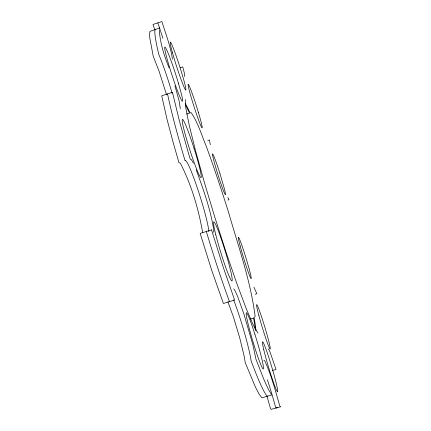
<?xml version="1.0" encoding="UTF-8"?>
<svg xmlns="http://www.w3.org/2000/svg" width="431" height="431" viewBox="0 0 431 431"><rect width="100%" height="100%" fill="white"/><g stroke="black" fill="none" stroke-linecap="round" stroke-linejoin="round"><path stroke-width="0.65" d="M213.275 232.287L213.9 231.172C210.856 210.053 203.448 189.769 196.207 169.776M184.667 76.519L184.651 74.358L182.755 66.875L180.373 67.651M159.831 27.902L149.961 31.377L149.53 34.318L149.783 37.901L153.226 56.235L159.039 71.093L166.598 94.879M186.558 114.053L191.127 112.583C198.055 122.77 201.471 134.811 206.185 146.077C214.153 167.772 221.437 189.71 228.382 211.75C238.289 246.333 250.6 280.673 255.152 316.478L253.8 317.965L250.26 319.032M207.774 140.49L209.418 139.967L210.306 144.778M227.94 200.054L229.012 199.715L228.026 197.71L227.67 197.802M255.179 294.228L256.849 293.721L253.913 287.191M272.36 370.504L276.034 369.415L269.968 351.89L268.755 349.331L268.168 348.938M271.913 394.888L261.913 397.84L259.187 394.263L255.438 387.13L245.244 362.6L244.161 356.125L239.674 337.662L233.392 316.887L227.88 301.711M263.901 360.241L264.785 360.909C271.444 375.358 275.414 390.89 279.843 406.126L280.796 406.756L271.147 409.326L270.56 408.857L266.999 396.159M271.196 394.063L268.341 389.236L264.467 380.859L256.014 359.384L252.781 344.412L243.822 313.73L237.745 296.743L235.391 291.404L233.769 288.878M257.953 333.163L253.385 325.319L246.22 308.58L236.856 283.593L226.038 252.157L214.794 217.143L204.256 182.065L195.469 150.441L189.198 125.13L185.809 107.939L185.319 99.545M193.379 163.171L191.31 159.492L190.238 159.195L188.261 152.536L179.555 121.51L172.448 92.331L161.711 95.801L167.072 119.473L173.348 143.151L178.989 162.762L180.223 163.01C191.423 184.678 198.486 208.717 202.683 232.702M169.087 67.829C164.114 55.701 160.079 42.981 159.276 29.82M154.826 29.863L153.01 24.475L161.889 21.55C165.763 33.957 170.59 46.262 172.432 59.176M174.954 85.85L179.177 101.215L180.33 108.854M157.832 22.886A32.233 2.15 71.8 0 1 160.451 30.682M160.644 31.28A32.233 2.15 71.8 0 1 162.875 38.337M155.483 29.335A97.751 6.896 72.2 0 0 158.77 54.425A33.112 2.559 71.9 0 1 172.109 93.241M167.54 93.915A114.894 8.609 72.5 0 0 185.098 160.828A38.467 3.281 72.5 0 1 197.549 188.6A38.467 3.281 72.5 0 1 208.836 231.797M267.376 379.781A35.628 2.467 73.6 0 1 275.603 407.376A98.478 6.589 73.2 0 0 277.203 407.263M267.344 396.234A112.615 8.173 73.1 0 1 251.095 360.855A39.243 3.195 73.3 0 0 233.559 299.777M229.497 301.625A99.782 7.699 72.8 0 1 206.341 231.474M185.185 103.37A123.147 8.291 72.7 0 1 189.726 112.275M254.177 318.256A123.147 8.291 72.7 0 1 255.901 330.631M185.276 104.658A123.142 8.378 72.7 0 1 189.182 112.448M253.633 318.417A123.142 8.378 72.7 0 1 255.303 330.146M211.54 229.858L200.156 233.392L211.777 270.501L223.403 303.478L234.62 300.068L223.166 267.005L211.54 229.858M254.883 334.214L252.717 327.587A29.335 2.015 73.3 0 0 247.696 322.243A29.335 2.015 73.3 0 0 261.886 367.067A29.335 2.015 73.3 0 0 257.048 341.255L254.883 334.214M194.058 148.404L191.676 141.131A30.526 2.241 72.3 0 0 183.11 126.014A30.526 2.241 72.3 0 0 199.047 174.744A30.526 2.241 72.3 0 0 194.058 148.404M219.945 173.585L218.285 168.44A21.448 1.115 72.5 0 0 212.742 156.027A21.448 1.115 72.5 0 0 221.965 186.709A21.448 1.115 72.5 0 0 224.152 187.97L219.945 173.585M198.486 112.674L196.811 107.238A22.827 1.234 72.3 0 0 188.158 85.354A22.827 1.234 72.3 0 0 198.357 119.371A22.827 1.234 72.3 0 0 199.946 117.695L198.486 112.674M178.477 83.302L176.43 76.626A28.451 1.88 72 0 0 164.707 47.518A28.451 1.88 72 0 0 175.676 85.893A28.451 1.88 72 0 0 181.553 94.545L178.477 83.302M240.153 245.993A21.604 1.126 72.9 0 0 251.014 278.555A21.604 1.126 72.9 0 0 243.256 249.468A21.604 1.126 72.9 0 0 240.153 245.993M258.869 315.546A23.145 1.261 73.1 0 0 270.097 348.986A23.145 1.261 73.1 0 0 261.283 315.971A23.145 1.261 73.1 0 0 258.869 315.546M263.767 349.66A26.097 1.568 73.3 0 0 276.934 391.041A26.097 1.568 73.3 0 0 269.397 359.282A26.097 1.568 73.3 0 0 263.767 349.66M172.448 52.679A25.208 1.471 72.1 0 0 185.659 90.014A25.208 1.471 72.1 0 0 176.047 55.561A25.208 1.471 72.1 0 0 172.448 52.679M215.678 234.313A30.892 2.311 72.9 0 0 231.668 280.829A30.892 2.311 72.9 0 0 221.329 239.146A30.892 2.311 72.9 0 0 215.678 234.313"/></g></svg>
